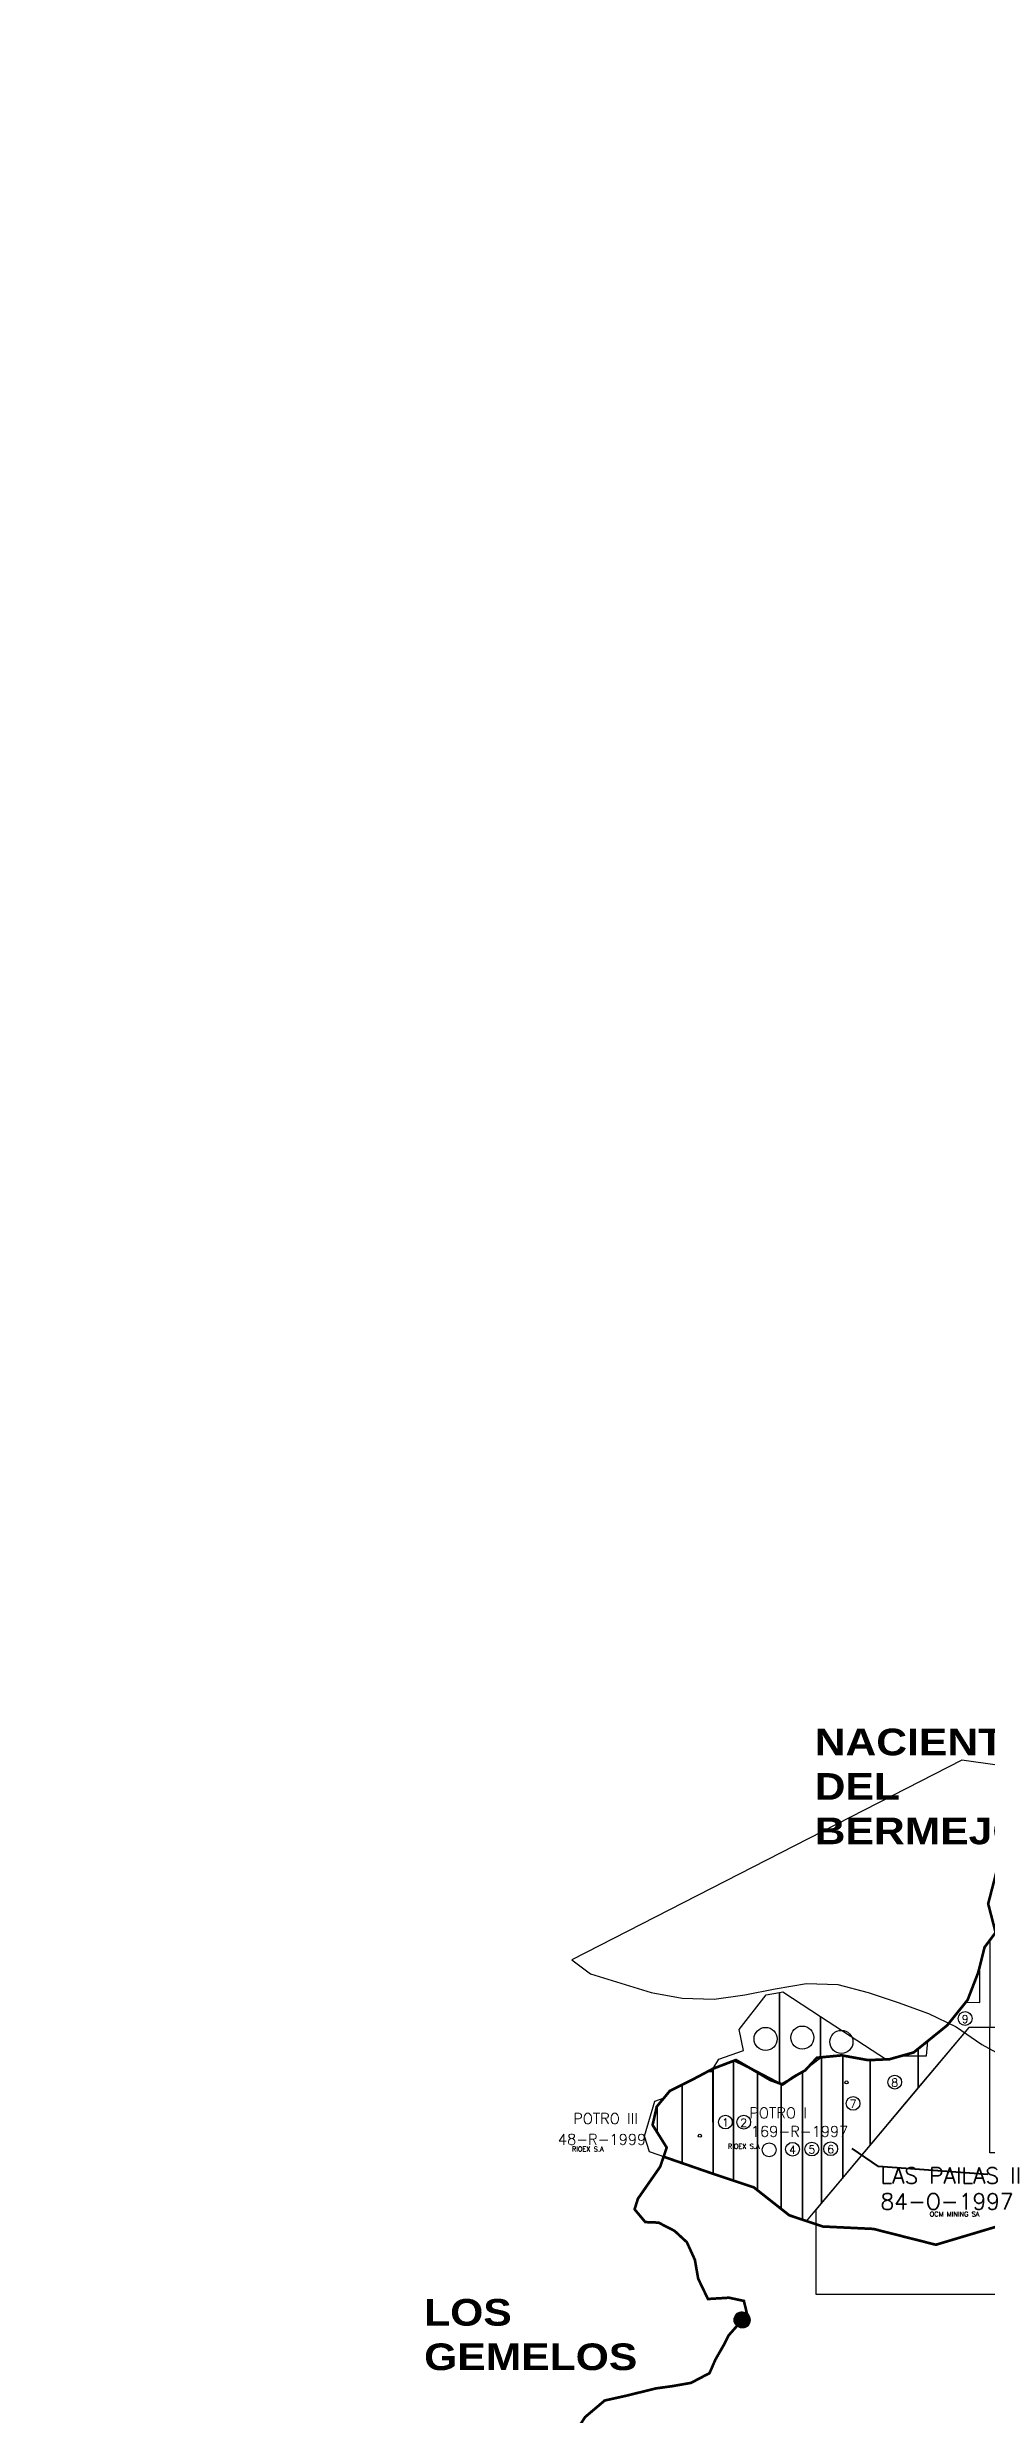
# Model space of a CAD drawing. Header units: metres. Extents: x -4406421 to 6012633, y 6449185 to 13337258.
# Drawn here: x 2424927 to 2442539, y 6853562 to 6897946 of the extents above; entities that cross this region are included whole.
import ezdxf

# ---------------------------------------------------------------- set-up
doc = ezdxf.new("R2010")
doc.units = ezdxf.units.M
doc.header["$LTSCALE"] = 20
doc.header["$MEASUREMENT"] = 0
doc.linetypes.add('CENTER', pattern=[2, 1.25, -0.25, 0.25, -0.25])
for name, color, linetype in [('LIMDEP', 9, 'CONTINUOUS'), ('LIMITES', 119, 'CONTINUOUS'), ('MANIFEST', 1, 'CONTINUOUS'), ('MANIFEST-TEMP', 3, 'CONTINUOUS'), ('SERVIDUMBRE', 44, 'CONTINUOUS')]:
    doc.layers.add(name, color=color, linetype=linetype)
doc.layers.add('TITULARES', color=7, linetype='CONTINUOUS', true_color=0x04fbc6)
doc.styles.add('ROMANS', font='romans.shx', dxfattribs={"oblique": 1.17516e-08, "height": 3})

msp = doc.modelspace()

# ---------------------------------------------------------------- hatches: boundary and pattern name
at = {"layer": 'MANIFEST-TEMP', "ltscale": 100}
h = msp.add_hatch(dxfattribs=at)
h.set_pattern_fill('ANSI31', style=0)
h.set_pattern_definition([(45, (0, 0), (-0.0883883476483, 0.0883883476483), [])])
h.paths.add_polyline_path([(2437804, 6855337, 1), (2438104, 6855337, 1)])

# ---------------------------------------------------------------- linework, layer by layer
at = {"layer": 'LIMDEP', "linetype": 'Continuous'}
msp.add_lwpolyline([(2444682, 6865466), (2442072, 6865830), (2434758, 6862091), (2435112, 6861827), (2435682, 6861652), (2436251, 6861478), (2436830, 6861370), (2437428, 6861351), (2438006, 6861432), (2438574, 6861546), (2439162, 6861648), (2439750, 6861629), (2440319, 6861477), (2440879, 6861291), (2441448, 6861083), (2441969, 6860831), (2442451, 6860501), (2442972, 6860215)], dxfattribs=at)
at = {"layer": 'LIMITES', "color": 0, "linetype": 'CENTER', "lineweight": 120, "ltscale": 1500, "const_width": 50, "flags": 128}
msp.add_lwpolyline([(2424952, 6792541), (2425040, 6793088), (2425230, 6793674), (2425697, 6793952), (2426234, 6794193), (2426423, 6794347), (2426432, 6794639), (2426163, 6794865), (2425982, 6795117), (2425780, 6795463), (2425775, 6795920), (2425866, 6796289), (2425937, 6796677), (2426291, 6796865), (2426497, 6797172), (2426477, 6797756), (2426431, 6798377), (2426431, 6798891), (2426531, 6799533), (2426463, 6799913), (2426162, 6800113), (2425823, 6800331), (2425328, 6800764), (2425145, 6801142), (2425153, 6801600), (2425123, 6801929), (2425149, 6802387), (2425248, 6802629), (2425493, 6802854), (2425443, 6803329), (2425446, 6803609), (2425486, 6803952), (2425716, 6804354), (2426258, 6804779), (2426725, 6805019), (2426956, 6805390), (2427093, 6805569), (2427325, 6805858), (2427168, 6806192), (2427024, 6806565), (2426848, 6806944), (2426839, 6807153), (2427246, 6807120), (2427682, 6807360), (2427799, 6807602), (2427757, 6807926), (2427670, 6808299), (2427532, 6808678), (2427450, 6809160), (2427617, 6809530), (2428003, 6809712), (2428411, 6809615), (2428870, 6809506), (2429108, 6809782), (2429243, 6810158), (2429467, 6810548), (2429621, 6810981), (2429877, 6811302), (2430159, 6811698), (2430348, 6812329), (2430400, 6812736), (2430542, 6813080), (2430816, 6813553), (2431046, 6814038), (2431130, 6814389), (2430963, 6815053), (2430893, 6815624), (2430926, 6816024), (2431029, 6816483), (2431163, 6816948), (2431554, 6817187), (2431889, 6817312), (2432153, 6817556), (2432353, 6817907), (2432877, 6818180), (2432748, 6818356), (2432264, 6818897), (2432052, 6819085), (2431850, 6819470), (2431642, 6819906), (2431435, 6820189), (2431077, 6820382), (2430775, 6820601), (2430359, 6820856), (2430066, 6820897), (2429718, 6820754), (2429460, 6820497), (2429082, 6820283), (2428700, 6820285), (2428432, 6820377), (2428232, 6820654), (2428104, 6821205), (2428430, 6821590), (2428901, 6822033), (2428999, 6822409), (2429133, 6822817), (2428976, 6823228), (2428738, 6823454), (2428746, 6823835), (2428855, 6824275), (2428711, 6824590), (2428669, 6824958), (2428492, 6825344), (2428462, 6825712), (2428573, 6826037), (2428802, 6826554), (2429020, 6826887), (2428876, 6827234), (2428826, 6827691), (2428731, 6828211), (2429004, 6828728), (2429228, 6829131), (2429356, 6829640), (2429379, 6829812), (2429861, 6830427), (2430338, 6830973), (2430725, 6831549), (2431126, 6832049), (2431494, 6832612), (2431705, 6833053), (2431960, 6833469), (2431621, 6833700), (2431375, 6834059), (2431281, 6834433), (2431369, 6835056), (2431386, 6835221), (2431573, 6835516), (2431845, 6836129), (2432238, 6836248), (2432663, 6836354), (2432957, 6836764), (2433357, 6837347), (2433707, 6837802), (2434086, 6838041), (2434435, 6838630), (2434529, 6839228), (2434498, 6839679), (2434529, 6840334), (2434408, 6840885), (2434460, 6841279), (2434499, 6841737), (2434744, 6841956), (2434873, 6842326), (2435071, 6842792), (2435385, 6843164), (2435494, 6843617), (2435858, 6843500), (2435992, 6843921), (2436120, 6844386), (2436137, 6844615), (2435757, 6844954), (2435519, 6845199), (2435235, 6845539), (2435036, 6845714), (2435140, 6846065), (2435144, 6846262), (2435007, 6846521), (2434972, 6846762), (2435519, 6847328), (2435669, 6847545), (2435277, 6847833), (2434988, 6848135), (2434728, 6848602), (2434959, 6849437), (2434923, 6849818), (2434881, 6850129), (2434453, 6850225), (2433987, 6850442), (2433710, 6850725), (2433593, 6850876), (2433774, 6851164), (2433910, 6851477), (2433850, 6851725), (2433891, 6852017), (2434077, 6852452), (2434181, 6852783), (2434453, 6852863), (2434712, 6853063), (2435011, 6853517), (2435377, 6853827), (2435770, 6853914), (2436341, 6854054), (2436645, 6854096), (2436994, 6854157), (2437342, 6854339), (2437453, 6854594), (2437615, 6854876), (2437702, 6855049), (2438048, 6855440), (2437987, 6855694), (2437707, 6855754), (2437313, 6855730), (2437130, 6856110), (2437068, 6856465), (2436918, 6856794), (2436687, 6857007), (2436386, 6857162), (2436138, 6857172), (2435938, 6857411), (2435999, 6857609), (2436418, 6858211), (2436540, 6858569), (2436275, 6858992), (2436353, 6859336), (2436598, 6859631), (2437028, 6859846), (2437407, 6860047), (2437837, 6860211), (2438151, 6860030), (2438478, 6859837), (2438714, 6859751), (2438916, 6859893), (2439137, 6860017), (2439357, 6860254), (2439821, 6860298), (2440318, 6860208), (2440719, 6860226), (2441169, 6860352), (2441799, 6860861), (2442181, 6861336), (2442379, 6861847), (2442500, 6862325), (2442707, 6862601), (2442567, 6863140), (2442731, 6863771), (2443162, 6863897), (2443665, 6864341), (2443980, 6864625), (2444301, 6864914), (2444641, 6865192), (2445034, 6865336), (2445440, 6865411), (2446119, 6865572), (2446542, 6865805), (2447150, 6866086), (2447657, 6866270), (2447964, 6866668), (2448500, 6867055), (2448761, 6867561), (2449031, 6867894), (2449294, 6868234), (2449112, 6868512), (2449020, 6868772), (2449290, 6869061), (2449580, 6869331), (2449724, 6869486), (2449925, 6869698), (2450108, 6870368), (2450263, 6870751), (2450354, 6871108), (2450714, 6871341), (2451046, 6871784), (2451130, 6872166), (2451060, 6872725), (2450914, 6873194), (2450827, 6873606), (2450720, 6874031), (2451001, 6874486), (2451020, 6874461), (2451720, 6875009), (2452150, 6875269), (2452375, 6875596), (2452522, 6876017), (2452580, 6876507), (2452965, 6876785), (2453336, 6877127), (2453402, 6877477), (2453313, 6877998), (2453289, 6878417), (2452962, 6878655), (2452653, 6878989), (2452470, 6879317), (2452416, 6879653), (2452461, 6880106), (2452699, 6880439), (2453021, 6880659), (2453489, 6880932), (2453841, 6881260), (2454219, 6881589), (2454519, 6882070), (2454826, 6882442), (2455000, 6882788), (2455301, 6883160), (2455722, 6883089), (2456101, 6882769), (2456586, 6882171), (2457102, 6881611), (2457524, 6881444), (2457987, 6880979), (2458580, 6880890), (2458988, 6880844), (2459337, 6880931), (2459722, 6880649), (2460033, 6880157), (2460390, 6879576), (2460756, 6879339), (2461142, 6878968), (2461431, 6878793), (2461765, 6879001), (2461998, 6879264), (2462236, 6879553), (2462460, 6879982), (2462526, 6880377), (2462559, 6880785), (2462541, 6881211), (2462639, 6881555), (2462832, 6881958), (2462587, 6882203), (2462472, 6882736), (2462595, 6883100), (2462798, 6883205), (2463141, 6883240), (2464092, 6883563), (2464547, 6883849), (2464837, 6884087), (2465445, 6884381), (2465607, 6884618), (2465992, 6884903), (2466404, 6885073), (2466860, 6885256), (2467305, 6885853), (2467869, 6886604), (2468031, 6886931), (2468141, 6887288), (2468360, 6887641), (2468528, 6887973), (2469000, 6888418), (2469339, 6888785), (2469981, 6889416), (2469971, 6889804), (2470181, 6890347), (2470384, 6890960), (2470408, 6891616), (2470153, 6892154), (2470291, 6892893), (2470419, 6893410), (2470646, 6894100), (2470736, 6894610), (2470954, 6895013), (2470606, 6895353), (2470601, 6895760), (2470958, 6896305), (2471608, 6896784), (2472118, 6897299), (2472761, 6897784), (2473167, 6897910), (2473637, 6898068), (2473903, 6898173), (2474177, 6898685), (2474162, 6898851), (2473820, 6899292), (2473649, 6899723), (2473533, 6900377), (2473613, 6901230), (2473843, 6901672), (2474146, 6902427), (2474787, 6902632), (2475196, 6903025), (2475193, 6903311), (2475296, 6904291), (2475479, 6904637), (2475791, 6905469), (2476176, 6905684), (2476769, 6905801), (2476741, 6906430), (2476832, 6907005), (2477298, 6907093), (2477745, 6906825), (2478251, 6906678), (2479129, 6907095), (2479838, 6907337), (2480622, 6907032), (2481424, 6907057), (2481904, 6906897), (2482065, 6906571), (2482815, 6906578), (2483189, 6907320), (2483642, 6907833), (2483792, 6908496), (2484715, 6909369), (2484729, 6910631), (2485045, 6911355), (2485827, 6912154), (2486927, 6913341), (2487989, 6914205), (2488092, 6915060), (2487497, 6916446), (2487465, 6916871), (2487173, 6917688), (2487801, 6918445), (2488312, 6918982), (2488910, 6919417), (2489332, 6920374), (2489024, 6920963), (2489145, 6921392), (2489646, 6921733), (2489591, 6922279), (2489864, 6922668), (2489884, 6923118), (2490178, 6923595), (2490251, 6924622), (2490742, 6925908), (2490831, 6926700), (2491238, 6927137), (2491363, 6928620), (2491558, 6930069), (2491622, 6930919), (2491783, 6931462), (2491535, 6932259), (2491761, 6932890), (2491842, 6933612), (2491346, 6934381), (2491720, 6934756), (2492713, 6935603), (2493667, 6935987), (2494925, 6936309), (2495544, 6936832), (2495544, 6936832), (2495652, 6937598), (2495875, 6938452), (2495859, 6939042), (2495355, 6939348), (2495101, 6939822), (2494611, 6939811), (2494452, 6940994), (2494580, 6941868), (2494637, 6942673), (2494730, 6943706), (2494914, 6944484), (2495035, 6945282), (2495079, 6946055)], dxfattribs=at)
at = {"layer": 'LIMITES', "ltscale": 1500, "const_width": 50, "flags": 128}
msp.add_lwpolyline([(2435011, 6853517), (2435377, 6853827), (2435770, 6853914), (2436341, 6854054), (2436645, 6854096), (2436994, 6854157), (2437342, 6854339), (2437453, 6854594), (2437615, 6854876), (2437702, 6855049), (2438048, 6855440), (2437987, 6855694), (2437707, 6855754), (2437313, 6855730), (2437130, 6856110), (2437068, 6856465), (2436918, 6856794), (2436687, 6857007), (2436386, 6857162), (2436138, 6857172), (2435938, 6857411), (2435999, 6857609), (2436418, 6858211), (2436540, 6858569), (2436275, 6858992), (2436353, 6859336), (2436598, 6859631), (2437028, 6859846), (2437407, 6860047), (2437837, 6860211), (2438151, 6860030), (2438478, 6859837), (2438714, 6859751), (2438916, 6859893), (2439137, 6860017), (2439357, 6860254), (2439821, 6860298), (2440318, 6860208), (2440719, 6860226), (2441169, 6860352), (2441799, 6860861), (2442181, 6861336), (2442379, 6861847), (2442500, 6862325), (2442707, 6862601)], dxfattribs=at)
at = {"layer": 'LIMITES', "linetype": 'CENTER', "ltscale": 1500, "const_width": 50, "flags": 128}
msp.add_lwpolyline([(2436490, 6858395), (2437459, 6858060), (2438173, 6857823), (2438837, 6857300), (2439468, 6857089), (2440415, 6857044), (2441586, 6856747), (2442892, 6857137), (2443745, 6857752), (2444753, 6858153), (2446522, 6857777), (2447432, 6857516), (2449125, 6856270), (2449748, 6856224), (2450775, 6857469), (2452388, 6857549), (2453498, 6857074), (2454069, 6857072), (2454692, 6856238), (2454931, 6855636), (2455757, 6854797), (2456538, 6854084), (2457565, 6853475), (2458757, 6853851), (2459780, 6853782), (2460968, 6853911), (2462854, 6854063), (2464452, 6854512), (2466110, 6854612), (2467611, 6855295), (2468767, 6856204), (2469345, 6857161), (2470008, 6857756)], dxfattribs=at)
at = {"layer": 'MANIFEST', "linetype": 'Continuous'}
msp.add_lwpolyline([(2443911, 6860823), (2442205, 6860823), (2439154, 6857189), (2438837, 6857300), (2438173, 6857823), (2437411, 6858077), (2437407, 6860047), (2437837, 6860211), (2438714, 6859751), (2439137, 6860017), (2439357, 6860254), (2439821, 6860298), (2440318, 6860208), (2440719, 6860226), (2440973, 6860292), (2441411, 6860292), (2441433, 6860565), (2441799, 6860861), (2442155, 6861294), (2442411, 6861292), (2442412, 6861953), (2442500, 6862325), (2442604, 6862464)], dxfattribs=at)
for points in [[(2442596, 6860823), (2442205, 6860823), (2439334, 6857401), (2439334, 6855823), (2449334, 6855823), (2449334, 6858423), (2447334, 6858423), (2447334, 6858470), (2442596, 6858470)], [(2442596, 6860823), (2442205, 6860823), (2439334, 6857401), (2439334, 6855823), (2449334, 6855823), (2449334, 6858423), (2447334, 6858423), (2447334, 6858470), (2442596, 6858470)], [(2437407, 6859992), (2437302, 6859992), (2437028, 6859846), (2436598, 6859631), (2436359, 6859342), (2436359, 6858858), (2436540, 6858569), (2436490, 6858395), (2436490, 6858395), (2436490, 6858395), (2437411, 6858092)]]:
    msp.add_lwpolyline(points, close=True, dxfattribs=at)
msp.add_lwpolyline([(2437131, 6858792, -1), (2437191, 6858792, -1)], format="xyb", close=True, dxfattribs=at)
for centre in [(2439911, 6859792), (2437161, 6858792)]:
    msp.add_circle(centre, 30, dxfattribs=at)
at = {"layer": 'MANIFEST-TEMP', "ltscale": 100}
for points in [[(2441257, 6860423), (2441799, 6860861), (2442181, 6861336), (2442379, 6861847), (2442500, 6862325), (2442597, 6862454), (2442597, 6860823), (2442205, 6860823), (2441257, 6859693)], [(2438657, 6861479), (2438657, 6859775), (2437794, 6860195), (2437411, 6860049), (2437516, 6860225), (2437982, 6860388), (2437901, 6860781), (2438402, 6861433)], [(2439424, 6861027), (2439424, 6860248), (2439087, 6859988), (2438685, 6859762), (2438657, 6859775), (2438657, 6861479), (2438715, 6861490)], [(2440658, 6860223), (2440357, 6860210), (2439840, 6860294), (2439442, 6860262), (2439424, 6860248), (2439424, 6861027)], [(2437411, 6860049), (2437411, 6858077), (2436829, 6858278), (2436829, 6859746), (2437028, 6859846)], [(2437411, 6860049), (2437794, 6860195), (2437794, 6857949), (2437411, 6858077)], [(2437794, 6860195), (2437837, 6860212), (2438243, 6859975), (2438243, 6857768), (2438173, 6857823), (2437794, 6857949)], [(2439087, 6859988), (2439137, 6860017), (2439357, 6860254), (2439442, 6860262), (2439442, 6857532), (2439154, 6857189), (2439087, 6857212)], [(2439442, 6860262), (2439821, 6860298), (2439840, 6860294), (2439840, 6858006), (2439442, 6857532)], [(2439840, 6860294), (2440318, 6860208), (2440357, 6860210), (2440357, 6858621), (2439840, 6858006)], [(2440357, 6860210), (2440719, 6860226), (2440973, 6860292), (2441169, 6860352), (2441257, 6860423), (2441257, 6859693), (2440357, 6858621)], [(2436829, 6859746), (2436829, 6858278), (2436220, 6858489), (2436125, 6858785), (2436315, 6859442), (2436492, 6859504), (2436595, 6859628)], [(2438243, 6859975), (2438478, 6859837), (2438685, 6859762), (2438685, 6857421), (2438243, 6857768)], [(2438685, 6859762), (2438714, 6859751), (2438916, 6859893), (2439087, 6859988), (2439087, 6857212), (2438837, 6857300), (2438685, 6857421)]]:
    msp.add_lwpolyline(points, close=True, dxfattribs=at)
at = {"layer": 'MANIFEST-TEMP', "linetype": 'Continuous'}
for centre, radius in [((2442135, 6860989), 129), ((2438394, 6860606), 216), ((2439082, 6860631), 216), ((2439815, 6860551), 216), ((2440816, 6859796), 129), ((2437641, 6859048), 129), ((2437983, 6859045), 129), ((2440034, 6859398), 129), ((2438899, 6858538), 129), ((2439261, 6858541), 129), ((2439614, 6858548), 129), ((2438461, 6858527), 129)]:
    msp.add_circle(centre, radius, dxfattribs=at)
at = {"layer": 'MANIFEST-TEMP', "color": 7, "ltscale": 100}
msp.add_circle((2437954, 6855337), 150, dxfattribs=at)
at = {"layer": 'SERVIDUMBRE', "lineweight": 40, "ltscale": 100}
msp.add_lwpolyline([(2442558, 6858064), (2440512, 6858216), (2440014, 6858550)], dxfattribs=at)

# ---------------------------------------------------------------- texts
at = {"layer": 'MANIFEST', "linetype": 'Continuous', "style": 'ROMANS', "oblique": 0}
msp.add_text('POTRO I', height=200, rotation=0, dxfattribs=at).set_placement((2438089, 6859119))
for s, p in [('LAS PAILAS II', (2440549, 6857894)), ('84-O-1997', (2440549, 6857409))]:
    msp.add_text(s, height=300, dxfattribs=at).set_placement(p)
at = {"layer": 'MANIFEST', "linetype": 'Continuous', "char_height": 200, "attachment_point": 1, "rotation": 0, "style": 'ROMANS'}
for s, insert, width in [('POTRO III', (2434786, 6859213), 1343.09), ('48-R-1999', (2434500, 6858823), 1285.93), ('169-R-1997', (2438118, 6858971), 1285.93)]:
    msp.add_mtext(s, dxfattribs=dict(at, insert=insert, width=width))
at = {"layer": 'MANIFEST-TEMP', "linetype": 'Continuous', "style": 'ROMANS', "oblique": 0}
for s, p in [('9', (2442070, 6860904)), ('8', (2440750, 6859711)), ('1', (2437576, 6858964)), ('7', (2439969, 6859314)), ('2', (2437918, 6858960)), ('4', (2438834, 6858453)), ('5', (2439196, 6858457)), ('6', (2439549, 6858464))]:
    msp.add_text(s, height=150, dxfattribs=at).set_placement(p)
at = {"layer": 'MANIFEST-TEMP', "color": 2, "ltscale": 100, "char_height": 500, "width": 3602.76, "attachment_point": 1, "style": 'ROMANS'}
for s, insert in [('\\fArial Black|b0|i0|c0|p34;NACIENTES DEL BERMEJO', (2439314, 6866423)), ('\\fArial Black|b0|i0|c0|p34;LOS GEMELOS', (2431991, 6855730))]:
    msp.add_mtext(s, dxfattribs=dict(at, insert=insert))
at = {"layer": 'TITULARES', "color": 160, "linetype": 'Continuous', "style": 'ROMANS'}
for s, p in [('RIOEX S.A', (2434763, 6858496)), ('RIOEX S.A', (2437687, 6858548)), ('OCM MINING SA', (2441471, 6857277))]:
    msp.add_text(s, height=90, dxfattribs=at).set_placement(p)

doc.saveas('drawing.dxf')
